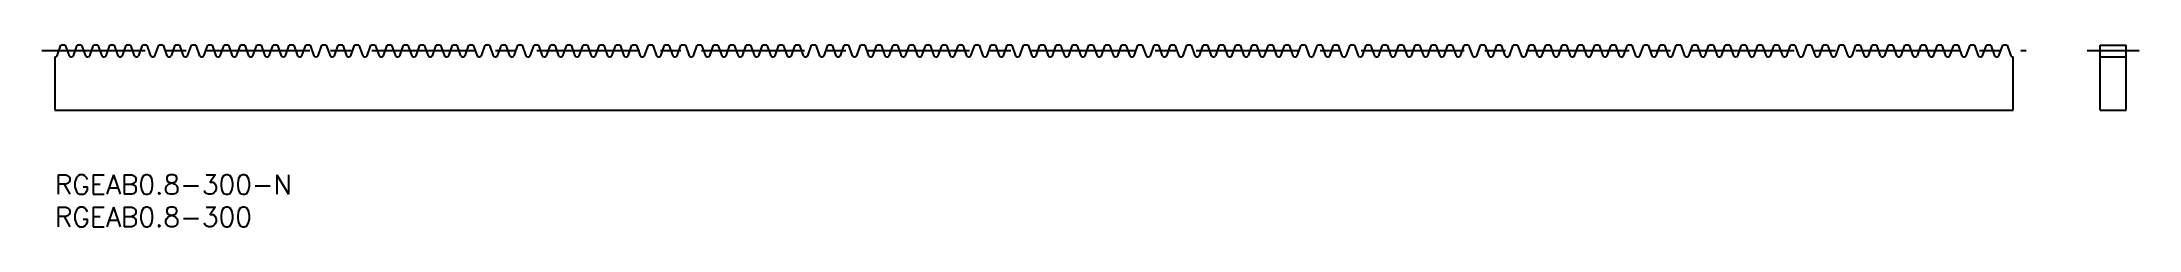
# Model space of a CAD drawing. Extents: x -2 to 321, y -8 to 20.
import ezdxf

# ---------------------------------------------------------------- set-up
doc = ezdxf.new("R2010")
doc.units = 0
doc.header["$LTSCALE"] = 0.5
doc.linetypes.add('CENTER', pattern=[50.8, 31.75, -6.35, 6.35, -6.35])
for name, color, linetype in [('MSM_CENTER', 1, 'CENTER'), ('MSM_CONTINUOUS', 7, 'CONTINUOUS'), ('MSM_PART_NUMBER', 7, 'CONTINUOUS')]:
    doc.layers.add(name, color=color, linetype=linetype)
doc.styles.get("Standard").update_dxf_attribs({"font": 'txt.shx', "height": 3, "bigfont": 'bigfont.shx'})

msp = doc.modelspace()

# ---------------------------------------------------------------- linework, layer by layer
at = {"layer": 'MSM_CENTER'}
for p, q in [((-2, 19.2), (303.59, 19.2)), ((313, 19.2), (321, 19.2))]:
    msp.add_line(p, q, dxfattribs=at)
at = {"layer": 'MSM_CONTINUOUS'}
for p, q in [((0.33, 18.4), (0.92, 20)), ((1.59, 20), (0.92, 20)), ((1.59, 20), (2.17, 18.4)), ((2.85, 18.4), (3.43, 20)), ((4.1, 20), (3.43, 20)), ((4.1, 20), (4.69, 18.4)), ((5.36, 18.4), (5.94, 20)), ((6.62, 20), (5.94, 20)), ((6.62, 20), (7.2, 18.4)), ((7.87, 18.4), (8.46, 20)), ((9.13, 20), (8.46, 20)), ((9.13, 20), (9.71, 18.4)), ((10.39, 18.4), (10.97, 20)), ((11.64, 20), (10.97, 20)), ((11.64, 20), (12.23, 18.4)), ((12.9, 18.4), (13.48, 20)), ((14.16, 20), (13.48, 20)), ((14.16, 20), (14.74, 18.4)), ((15.41, 18.4), (16, 20)), ((16.67, 20), (16, 20)), ((16.67, 20), (17.25, 18.4)), ((17.93, 18.4), (18.51, 20)), ((19.18, 20), (18.51, 20)), ((19.18, 20), (19.77, 18.4)), ((20.44, 18.4), (21.02, 20)), ((21.7, 20), (21.02, 20)), ((21.7, 20), (22.28, 18.4)), ((22.95, 18.4), (23.54, 20)), ((24.21, 20), (23.54, 20)), ((24.21, 20), (24.79, 18.4)), ((25.47, 18.4), (26.05, 20)), ((26.72, 20), (26.05, 20)), ((26.72, 20), (27.31, 18.4)), ((27.98, 18.4), (28.56, 20)), ((29.24, 20), (28.56, 20)), ((29.24, 20), (29.82, 18.4)), ((30.49, 18.4), (31.08, 20)), ((31.75, 20), (31.08, 20)), ((31.75, 20), (32.33, 18.4)), ((33.01, 18.4), (33.59, 20)), ((34.26, 20), (33.59, 20)), ((34.26, 20), (34.85, 18.4)), ((35.52, 18.4), (36.1, 20)), ((36.78, 20), (36.1, 20)), ((36.78, 20), (37.36, 18.4)), ((38.03, 18.4), (38.62, 20)), ((39.29, 20), (38.62, 20)), ((39.29, 20), (39.87, 18.4)), ((40.55, 18.4), (41.13, 20)), ((41.8, 20), (41.13, 20)), ((41.8, 20), (42.39, 18.4)), ((43.06, 18.4), (43.64, 20)), ((44.32, 20), (43.64, 20)), ((44.32, 20), (44.9, 18.4)), ((45.57, 18.4), (46.16, 20)), ((46.83, 20), (46.16, 20)), ((46.83, 20), (47.41, 18.4)), ((48.09, 18.4), (48.67, 20)), ((49.34, 20), (48.67, 20)), ((49.34, 20), (49.93, 18.4)), ((50.6, 18.4), (51.18, 20)), ((51.86, 20), (51.18, 20)), ((51.86, 20), (52.44, 18.4)), ((53.11, 18.4), (53.7, 20)), ((54.37, 20), (53.7, 20)), ((54.37, 20), (54.95, 18.4)), ((55.63, 18.4), (56.21, 20)), ((56.88, 20), (56.21, 20)), ((56.88, 20), (57.47, 18.4)), ((58.14, 18.4), (58.72, 20)), ((59.4, 20), (58.72, 20)), ((59.4, 20), (59.98, 18.4)), ((60.65, 18.4), (61.24, 20)), ((61.91, 20), (61.24, 20)), ((61.91, 20), (62.49, 18.4)), ((63.17, 18.4), (63.75, 20)), ((64.42, 20), (63.75, 20)), ((64.42, 20), (65.01, 18.4)), ((65.68, 18.4), (66.26, 20)), ((66.94, 20), (66.26, 20)), ((66.94, 20), (67.52, 18.4)), ((68.19, 18.4), (68.78, 20)), ((69.45, 20), (68.78, 20)), ((69.45, 20), (70.03, 18.4)), ((70.71, 18.4), (71.29, 20)), ((71.96, 20), (71.29, 20)), ((71.96, 20), (72.55, 18.4)), ((73.22, 18.4), (73.8, 20)), ((74.48, 20), (73.8, 20)), ((74.48, 20), (75.06, 18.4)), ((75.73, 18.4), (76.32, 20)), ((76.99, 20), (76.32, 20)), ((76.99, 20), (77.57, 18.4)), ((78.25, 18.4), (78.83, 20)), ((79.5, 20), (78.83, 20)), ((79.5, 20), (80.09, 18.4)), ((80.76, 18.4), (81.34, 20)), ((82.02, 20), (81.34, 20)), ((82.02, 20), (82.6, 18.4)), ((83.27, 18.4), (83.86, 20)), ((84.53, 20), (83.86, 20)), ((84.53, 20), (85.11, 18.4)), ((85.79, 18.4), (86.37, 20)), ((87.04, 20), (86.37, 20)), ((87.04, 20), (87.63, 18.4)), ((88.3, 18.4), (88.88, 20)), ((89.56, 20), (88.88, 20)), ((89.56, 20), (90.14, 18.4)), ((90.81, 18.4), (91.4, 20)), ((92.07, 20), (91.4, 20)), ((92.07, 20), (92.65, 18.4)), ((93.33, 18.4), (93.91, 20)), ((94.58, 20), (93.91, 20)), ((94.58, 20), (95.17, 18.4)), ((95.84, 18.4), (96.42, 20)), ((97.1, 20), (96.42, 20)), ((97.1, 20), (97.68, 18.4)), ((98.35, 18.4), (98.94, 20)), ((99.61, 20), (98.94, 20)), ((99.61, 20), (100.19, 18.4)), ((100.87, 18.4), (101.45, 20)), ((102.12, 20), (101.45, 20)), ((102.12, 20), (102.71, 18.4)), ((103.38, 18.4), (103.96, 20)), ((104.64, 20), (103.96, 20)), ((104.64, 20), (105.22, 18.4)), ((105.89, 18.4), (106.48, 20)), ((107.15, 20), (106.48, 20)), ((107.15, 20), (107.73, 18.4)), ((108.41, 18.4), (108.99, 20)), ((109.66, 20), (108.99, 20)), ((109.66, 20), (110.25, 18.4)), ((110.92, 18.4), (111.5, 20)), ((112.18, 20), (111.5, 20)), ((112.18, 20), (112.76, 18.4)), ((113.43, 18.4), (114.02, 20)), ((114.69, 20), (114.02, 20)), ((114.69, 20), (115.27, 18.4)), ((115.95, 18.4), (116.53, 20)), ((117.2, 20), (116.53, 20)), ((117.2, 20), (117.78, 18.4)), ((118.46, 18.4), (119.04, 20)), ((119.72, 20), (119.04, 20)), ((119.72, 20), (120.3, 18.4)), ((120.97, 18.4), (121.55, 20)), ((122.23, 20), (121.55, 20)), ((122.23, 20), (122.81, 18.4)), ((123.49, 18.4), (124.07, 20)), ((124.74, 20), (124.07, 20)), ((124.74, 20), (125.32, 18.4)), ((126, 18.4), (126.58, 20)), ((127.26, 20), (126.58, 20)), ((127.26, 20), (127.84, 18.4)), ((128.51, 18.4), (129.09, 20)), ((129.77, 20), (129.09, 20)), ((129.77, 20), (130.35, 18.4)), ((131.03, 18.4), (131.61, 20)), ((132.28, 20), (131.61, 20)), ((132.28, 20), (132.86, 18.4)), ((133.54, 18.4), (134.12, 20)), ((134.8, 20), (134.12, 20)), ((134.8, 20), (135.38, 18.4)), ((136.05, 18.4), (136.63, 20)), ((137.31, 20), (136.63, 20)), ((137.31, 20), (137.89, 18.4)), ((138.57, 18.4), (139.15, 20)), ((139.82, 20), (139.15, 20)), ((139.82, 20), (140.4, 18.4)), ((141.08, 18.4), (141.66, 20)), ((142.34, 20), (141.66, 20)), ((142.34, 20), (142.92, 18.4)), ((143.59, 18.4), (144.17, 20)), ((144.85, 20), (144.17, 20)), ((144.85, 20), (145.43, 18.4)), ((146.11, 18.4), (146.69, 20)), ((147.36, 20), (146.69, 20)), ((147.36, 20), (147.94, 18.4)), ((148.62, 18.4), (149.2, 20)), ((149.88, 20), (149.2, 20)), ((149.88, 20), (150.46, 18.4)), ((151.13, 18.4), (151.71, 20)), ((152.39, 20), (151.71, 20)), ((152.39, 20), (152.97, 18.4)), ((153.65, 18.4), (154.23, 20)), ((154.9, 20), (154.23, 20)), ((154.9, 20), (155.48, 18.4)), ((156.16, 18.4), (156.74, 20)), ((157.42, 20), (156.74, 20)), ((157.42, 20), (158, 18.4)), ((158.67, 18.4), (159.25, 20)), ((159.93, 20), (159.25, 20)), ((159.93, 20), (160.51, 18.4)), ((161.19, 18.4), (161.77, 20)), ((162.44, 20), (161.77, 20)), ((162.44, 20), (163.02, 18.4)), ((163.7, 18.4), (164.28, 20)), ((164.96, 20), (164.28, 20)), ((164.96, 20), (165.54, 18.4)), ((166.21, 18.4), (166.79, 20)), ((167.47, 20), (166.79, 20)), ((167.47, 20), (168.05, 18.4)), ((168.73, 18.4), (169.31, 20)), ((169.98, 20), (169.31, 20)), ((169.98, 20), (170.56, 18.4)), ((171.24, 18.4), (171.82, 20)), ((172.5, 20), (171.82, 20)), ((172.5, 20), (173.08, 18.4)), ((173.75, 18.4), (174.33, 20)), ((175.01, 20), (174.33, 20)), ((175.01, 20), (175.59, 18.4)), ((176.27, 18.4), (176.85, 20)), ((177.52, 20), (176.85, 20)), ((177.52, 20), (178.1, 18.4)), ((178.78, 18.4), (179.36, 20)), ((180.04, 20), (179.36, 20)), ((180.04, 20), (180.62, 18.4)), ((181.29, 18.4), (181.87, 20)), ((182.55, 20), (181.87, 20)), ((182.55, 20), (183.13, 18.4)), ((183.81, 18.4), (184.39, 20)), ((185.06, 20), (184.39, 20)), ((185.06, 20), (185.64, 18.4)), ((186.32, 18.4), (186.9, 20)), ((187.57, 20), (186.9, 20)), ((187.57, 20), (188.16, 18.4)), ((188.83, 18.4), (189.41, 20)), ((190.09, 20), (189.41, 20)), ((190.09, 20), (190.67, 18.4)), ((191.34, 18.4), (191.93, 20)), ((192.6, 20), (191.93, 20)), ((192.6, 20), (193.18, 18.4)), ((193.86, 18.4), (194.44, 20)), ((195.11, 20), (194.44, 20)), ((195.11, 20), (195.7, 18.4)), ((196.37, 18.4), (196.95, 20)), ((197.63, 20), (196.95, 20)), ((197.63, 20), (198.21, 18.4)), ((198.88, 18.4), (199.47, 20)), ((200.14, 20), (199.47, 20)), ((200.14, 20), (200.72, 18.4)), ((201.4, 18.4), (201.98, 20)), ((202.65, 20), (201.98, 20)), ((202.65, 20), (203.24, 18.4)), ((203.91, 18.4), (204.49, 20)), ((205.17, 20), (204.49, 20)), ((205.17, 20), (205.75, 18.4)), ((206.42, 18.4), (207.01, 20)), ((207.68, 20), (207.01, 20)), ((207.68, 20), (208.26, 18.4)), ((208.94, 18.4), (209.52, 20)), ((210.19, 20), (209.52, 20)), ((210.19, 20), (210.78, 18.4)), ((211.45, 18.4), (212.03, 20)), ((212.71, 20), (212.03, 20)), ((212.71, 20), (213.29, 18.4)), ((213.96, 18.4), (214.55, 20)), ((215.22, 20), (214.55, 20)), ((215.22, 20), (215.8, 18.4)), ((216.48, 18.4), (217.06, 20)), ((217.73, 20), (217.06, 20)), ((217.73, 20), (218.32, 18.4)), ((218.99, 18.4), (219.57, 20)), ((220.25, 20), (219.57, 20)), ((220.25, 20), (220.83, 18.4)), ((221.5, 18.4), (222.09, 20)), ((222.76, 20), (222.09, 20)), ((222.76, 20), (223.34, 18.4)), ((224.02, 18.4), (224.6, 20)), ((225.27, 20), (224.6, 20)), ((225.27, 20), (225.86, 18.4)), ((226.53, 18.4), (227.11, 20)), ((227.79, 20), (227.11, 20)), ((227.79, 20), (228.37, 18.4)), ((229.04, 18.4), (229.63, 20)), ((230.3, 20), (229.63, 20)), ((230.3, 20), (230.88, 18.4)), ((231.56, 18.4), (232.14, 20)), ((232.81, 20), (232.14, 20)), ((232.81, 20), (233.4, 18.4)), ((234.07, 18.4), (234.65, 20)), ((235.33, 20), (234.65, 20)), ((235.33, 20), (235.91, 18.4)), ((236.58, 18.4), (237.17, 20)), ((237.84, 20), (237.17, 20)), ((237.84, 20), (238.42, 18.4)), ((239.1, 18.4), (239.68, 20)), ((240.35, 20), (239.68, 20)), ((240.35, 20), (240.94, 18.4)), ((241.61, 18.4), (242.19, 20)), ((242.87, 20), (242.19, 20)), ((242.87, 20), (243.45, 18.4)), ((244.12, 18.4), (244.71, 20)), ((245.38, 20), (244.71, 20)), ((245.38, 20), (245.96, 18.4)), ((246.64, 18.4), (247.22, 20)), ((247.89, 20), (247.22, 20)), ((247.89, 20), (248.48, 18.4)), ((249.15, 18.4), (249.73, 20)), ((250.41, 20), (249.73, 20)), ((250.41, 20), (250.99, 18.4)), ((251.66, 18.4), (252.25, 20)), ((252.92, 20), (252.25, 20)), ((252.92, 20), (253.5, 18.4)), ((254.18, 18.4), (254.76, 20)), ((255.43, 20), (254.76, 20)), ((255.43, 20), (256.02, 18.4)), ((256.69, 18.4), (257.27, 20)), ((257.95, 20), (257.27, 20)), ((257.95, 20), (258.53, 18.4)), ((259.2, 18.4), (259.79, 20)), ((260.46, 20), (259.79, 20)), ((260.46, 20), (261.04, 18.4)), ((261.72, 18.4), (262.3, 20)), ((262.97, 20), (262.3, 20)), ((262.97, 20), (263.56, 18.4)), ((264.23, 18.4), (264.81, 20)), ((265.49, 20), (264.81, 20)), ((265.49, 20), (266.07, 18.4)), ((266.74, 18.4), (267.33, 20)), ((268, 20), (267.33, 20)), ((268, 20), (268.58, 18.4)), ((269.26, 18.4), (269.84, 20)), ((270.51, 20), (269.84, 20)), ((270.51, 20), (271.1, 18.4)), ((271.77, 18.4), (272.35, 20)), ((273.03, 20), (272.35, 20)), ((273.03, 20), (273.61, 18.4)), ((274.28, 18.4), (274.87, 20)), ((275.54, 20), (274.87, 20)), ((275.54, 20), (276.12, 18.4)), ((276.8, 18.4), (277.38, 20)), ((278.05, 20), (277.38, 20)), ((278.05, 20), (278.64, 18.4)), ((279.31, 18.4), (279.89, 20)), ((280.57, 20), (279.89, 20)), ((280.57, 20), (281.15, 18.4)), ((281.82, 18.4), (282.41, 20)), ((283.08, 20), (282.41, 20)), ((283.08, 20), (283.66, 18.4)), ((284.34, 18.4), (284.92, 20)), ((285.59, 20), (284.92, 20)), ((285.59, 20), (286.18, 18.4)), ((286.85, 18.4), (287.43, 20)), ((288.11, 20), (287.43, 20)), ((288.11, 20), (288.69, 18.4)), ((289.36, 18.4), (289.95, 20)), ((290.62, 20), (289.95, 20)), ((290.62, 20), (291.2, 18.4)), ((291.88, 18.4), (292.46, 20)), ((293.13, 20), (292.46, 20)), ((293.13, 20), (293.72, 18.4)), ((294.39, 18.4), (294.97, 20)), ((295.65, 20), (294.97, 20)), ((295.65, 20), (296.23, 18.4)), ((296.9, 18.4), (297.49, 20)), ((298.16, 20), (297.49, 20)), ((298.16, 20), (298.74, 18.4)), ((299.42, 18.4), (300, 20)), ((300.67, 20), (300, 20)), ((300.67, 20), (301.26, 18.4)), ((315, 20), (319, 20)), ((315, 10), (315, 20)), ((319, 10), (319, 20)), ((0, 18.2), (0.05, 18.2)), ((0, 18.2), (0, 10)), ((2.46, 18.2), (2.56, 18.2)), ((4.97, 18.2), (5.08, 18.2)), ((7.49, 18.2), (7.59, 18.2)), ((10, 18.2), (10.1, 18.2)), ((12.51, 18.2), (12.61, 18.2)), ((15.03, 18.2), (15.13, 18.2)), ((17.54, 18.2), (17.64, 18.2)), ((20.05, 18.2), (20.15, 18.2)), ((22.57, 18.2), (22.67, 18.2)), ((25.08, 18.2), (25.18, 18.2)), ((27.59, 18.2), (27.69, 18.2)), ((30.11, 18.2), (30.21, 18.2)), ((32.62, 18.2), (32.72, 18.2)), ((35.13, 18.2), (35.23, 18.2)), ((37.65, 18.2), (37.75, 18.2)), ((40.16, 18.2), (40.26, 18.2)), ((42.67, 18.2), (42.77, 18.2)), ((45.18, 18.2), (45.29, 18.2)), ((47.7, 18.2), (47.8, 18.2)), ((50.21, 18.2), (50.31, 18.2)), ((52.72, 18.2), (52.83, 18.2)), ((55.24, 18.2), (55.34, 18.2)), ((57.75, 18.2), (57.85, 18.2)), ((60.26, 18.2), (60.37, 18.2)), ((62.78, 18.2), (62.88, 18.2)), ((65.29, 18.2), (65.39, 18.2)), ((67.8, 18.2), (67.91, 18.2)), ((70.32, 18.2), (70.42, 18.2)), ((72.83, 18.2), (72.93, 18.2)), ((75.34, 18.2), (75.45, 18.2)), ((77.86, 18.2), (77.96, 18.2)), ((80.37, 18.2), (80.47, 18.2)), ((82.88, 18.2), (82.99, 18.2)), ((85.4, 18.2), (85.5, 18.2)), ((87.91, 18.2), (88.01, 18.2)), ((90.42, 18.2), (90.53, 18.2)), ((92.94, 18.2), (93.04, 18.2)), ((95.45, 18.2), (95.55, 18.2)), ((97.96, 18.2), (98.07, 18.2)), ((100.48, 18.2), (100.58, 18.2)), ((102.99, 18.2), (103.09, 18.2)), ((105.5, 18.2), (105.61, 18.2)), ((108.02, 18.2), (108.12, 18.2)), ((110.53, 18.2), (110.63, 18.2)), ((113.04, 18.2), (113.15, 18.2)), ((115.56, 18.2), (115.66, 18.2)), ((118.07, 18.2), (118.17, 18.2)), ((120.58, 18.2), (120.69, 18.2)), ((123.1, 18.2), (123.2, 18.2)), ((125.61, 18.2), (125.71, 18.2)), ((128.12, 18.2), (128.23, 18.2)), ((130.64, 18.2), (130.74, 18.2)), ((133.15, 18.2), (133.25, 18.2)), ((135.66, 18.2), (135.77, 18.2)), ((138.18, 18.2), (138.28, 18.2)), ((140.69, 18.2), (140.79, 18.2)), ((143.2, 18.2), (143.31, 18.2)), ((145.72, 18.2), (145.82, 18.2)), ((148.23, 18.2), (148.33, 18.2)), ((150.74, 18.2), (150.85, 18.2)), ((153.26, 18.2), (153.36, 18.2)), ((155.77, 18.2), (155.87, 18.2)), ((158.28, 18.2), (158.39, 18.2)), ((160.8, 18.2), (160.9, 18.2)), ((163.31, 18.2), (163.41, 18.2)), ((165.82, 18.2), (165.93, 18.2)), ((168.34, 18.2), (168.44, 18.2)), ((170.85, 18.2), (170.95, 18.2)), ((173.36, 18.2), (173.47, 18.2)), ((175.88, 18.2), (175.98, 18.2)), ((178.39, 18.2), (178.49, 18.2)), ((180.9, 18.2), (181.01, 18.2)), ((183.42, 18.2), (183.52, 18.2)), ((185.93, 18.2), (186.03, 18.2)), ((188.44, 18.2), (188.55, 18.2)), ((190.96, 18.2), (191.06, 18.2)), ((193.47, 18.2), (193.57, 18.2)), ((195.98, 18.2), (196.09, 18.2)), ((198.5, 18.2), (198.6, 18.2)), ((201.01, 18.2), (201.11, 18.2)), ((203.52, 18.2), (203.63, 18.2)), ((206.04, 18.2), (206.14, 18.2)), ((208.55, 18.2), (208.65, 18.2)), ((211.06, 18.2), (211.17, 18.2)), ((213.58, 18.2), (213.68, 18.2)), ((216.09, 18.2), (216.19, 18.2)), ((218.6, 18.2), (218.71, 18.2)), ((221.12, 18.2), (221.22, 18.2)), ((223.63, 18.2), (223.73, 18.2)), ((226.14, 18.2), (226.25, 18.2)), ((228.66, 18.2), (228.76, 18.2)), ((231.17, 18.2), (231.27, 18.2)), ((233.68, 18.2), (233.79, 18.2)), ((236.2, 18.2), (236.3, 18.2)), ((238.71, 18.2), (238.81, 18.2)), ((241.22, 18.2), (241.33, 18.2)), ((243.74, 18.2), (243.84, 18.2)), ((246.25, 18.2), (246.35, 18.2)), ((248.76, 18.2), (248.87, 18.2)), ((251.28, 18.2), (251.38, 18.2)), ((253.79, 18.2), (253.89, 18.2)), ((256.3, 18.2), (256.41, 18.2)), ((258.82, 18.2), (258.92, 18.2)), ((261.33, 18.2), (261.43, 18.2)), ((263.84, 18.2), (263.94, 18.2)), ((266.36, 18.2), (266.46, 18.2)), ((268.87, 18.2), (268.97, 18.2)), ((271.38, 18.2), (271.48, 18.2)), ((273.9, 18.2), (274, 18.2)), ((276.41, 18.2), (276.51, 18.2)), ((278.92, 18.2), (279.02, 18.2)), ((281.44, 18.2), (281.54, 18.2)), ((283.95, 18.2), (284.05, 18.2)), ((286.46, 18.2), (286.56, 18.2)), ((288.98, 18.2), (289.08, 18.2)), ((291.49, 18.2), (291.59, 18.2)), ((294, 18.2), (294.1, 18.2)), ((296.51, 18.2), (296.62, 18.2)), ((299.03, 18.2), (299.13, 18.2)), ((301.54, 18.2), (301.59, 18.2)), ((301.59, 10), (301.59, 18.2)), ((315, 18.2), (319, 18.2)), ((0, 10), (301.59, 10)), ((315, 10), (319, 10))]:
    msp.add_line(p, q, dxfattribs=at)
for centre, start, end in [((0.05, 18.5), 270, 340), ((2.46, 18.5), 200, 270), ((2.56, 18.5), 270, 340), ((4.97, 18.5), 200, 270), ((5.08, 18.5), 270, 340), ((7.49, 18.5), 200, 270), ((7.59, 18.5), 270, 340), ((10, 18.5), 200, 270), ((10.1, 18.5), 270, 340), ((12.51, 18.5), 200, 270), ((12.61, 18.5), 270, 340), ((15.03, 18.5), 200, 270), ((15.13, 18.5), 270, 340), ((17.54, 18.5), 200, 270), ((17.64, 18.5), 270, 340), ((20.05, 18.5), 200, 270), ((20.15, 18.5), 270, 340), ((22.57, 18.5), 200, 270), ((22.67, 18.5), 270, 340), ((25.08, 18.5), 200, 270), ((25.18, 18.5), 270, 340), ((27.59, 18.5), 200, 270), ((27.69, 18.5), 270, 340), ((30.11, 18.5), 200, 270), ((30.21, 18.5), 270, 340), ((32.62, 18.5), 200, 270), ((32.72, 18.5), 270, 340), ((35.13, 18.5), 200, 270), ((35.23, 18.5), 270, 340), ((37.65, 18.5), 200, 270), ((37.75, 18.5), 270, 340), ((40.16, 18.5), 200, 270), ((40.26, 18.5), 270, 340), ((42.67, 18.5), 200, 270), ((42.77, 18.5), 270, 340), ((45.18, 18.5), 200, 270), ((45.29, 18.5), 270, 340), ((47.7, 18.5), 200, 270), ((47.8, 18.5), 270, 340), ((50.21, 18.5), 200, 270), ((50.31, 18.5), 270, 340), ((52.72, 18.5), 200, 270), ((52.83, 18.5), 270, 340), ((55.24, 18.5), 200, 270), ((55.34, 18.5), 270, 340), ((57.75, 18.5), 200, 270), ((57.85, 18.5), 270, 340), ((60.26, 18.5), 200, 270), ((60.37, 18.5), 270, 340), ((62.78, 18.5), 200, 270), ((62.88, 18.5), 270, 340), ((65.29, 18.5), 200, 270), ((65.39, 18.5), 270, 340), ((67.8, 18.5), 200, 270), ((67.91, 18.5), 270, 340), ((70.32, 18.5), 200, 270), ((70.42, 18.5), 270, 340), ((72.83, 18.5), 200, 270), ((72.93, 18.5), 270, 340), ((75.34, 18.5), 200, 270), ((75.45, 18.5), 270, 340), ((77.86, 18.5), 200, 270), ((77.96, 18.5), 270, 340), ((80.37, 18.5), 200, 270), ((80.47, 18.5), 270, 340), ((82.88, 18.5), 200, 270), ((82.99, 18.5), 270, 340), ((85.4, 18.5), 200, 270), ((85.5, 18.5), 270, 340), ((87.91, 18.5), 200, 270), ((88.01, 18.5), 270, 340), ((90.42, 18.5), 200, 270), ((90.53, 18.5), 270, 340), ((92.94, 18.5), 200, 270), ((93.04, 18.5), 270, 340), ((95.45, 18.5), 200, 270), ((95.55, 18.5), 270, 340), ((97.96, 18.5), 200, 270), ((98.07, 18.5), 270, 340), ((100.48, 18.5), 200, 270), ((100.58, 18.5), 270, 340), ((102.99, 18.5), 200, 270), ((103.09, 18.5), 270, 340), ((105.5, 18.5), 200, 270), ((105.61, 18.5), 270, 340), ((108.02, 18.5), 200, 270), ((108.12, 18.5), 270, 340), ((110.53, 18.5), 200, 270), ((110.63, 18.5), 270, 340), ((113.04, 18.5), 200, 270), ((113.15, 18.5), 270, 340), ((115.56, 18.5), 200, 270), ((115.66, 18.5), 270, 340), ((118.07, 18.5), 200, 270), ((118.17, 18.5), 270, 340), ((120.58, 18.5), 200, 270), ((120.69, 18.5), 270, 340), ((123.1, 18.5), 200, 270), ((123.2, 18.5), 270, 340), ((125.61, 18.5), 200, 270), ((125.71, 18.5), 270, 340), ((128.12, 18.5), 200, 270), ((128.23, 18.5), 270, 340), ((130.64, 18.5), 200, 270), ((130.74, 18.5), 270, 340), ((133.15, 18.5), 200, 270), ((133.25, 18.5), 270, 340), ((135.66, 18.5), 200, 270), ((135.77, 18.5), 270, 340), ((138.18, 18.5), 200, 270), ((138.28, 18.5), 270, 340), ((140.69, 18.5), 200, 270), ((140.79, 18.5), 270, 340), ((143.2, 18.5), 200, 270), ((143.31, 18.5), 270, 340), ((145.72, 18.5), 200, 270), ((145.82, 18.5), 270, 340), ((148.23, 18.5), 200, 270), ((148.33, 18.5), 270, 340), ((150.74, 18.5), 200, 270), ((150.85, 18.5), 270, 340), ((153.26, 18.5), 200, 270), ((153.36, 18.5), 270, 340), ((155.77, 18.5), 200, 270), ((155.87, 18.5), 270, 340), ((158.28, 18.5), 200, 270), ((158.39, 18.5), 270, 340), ((160.8, 18.5), 200, 270), ((160.9, 18.5), 270, 340), ((163.31, 18.5), 200, 270), ((163.41, 18.5), 270, 340), ((165.82, 18.5), 200, 270), ((165.93, 18.5), 270, 340), ((168.34, 18.5), 200, 270), ((168.44, 18.5), 270, 340), ((170.85, 18.5), 200, 270), ((170.95, 18.5), 270, 340), ((173.36, 18.5), 200, 270), ((173.47, 18.5), 270, 340), ((175.88, 18.5), 200, 270), ((175.98, 18.5), 270, 340), ((178.39, 18.5), 200, 270), ((178.49, 18.5), 270, 340), ((180.9, 18.5), 200, 270), ((181.01, 18.5), 270, 340), ((183.42, 18.5), 200, 270), ((183.52, 18.5), 270, 340), ((185.93, 18.5), 200, 270), ((186.03, 18.5), 270, 340), ((188.44, 18.5), 200, 270), ((188.55, 18.5), 270, 340), ((190.96, 18.5), 200, 270), ((191.06, 18.5), 270, 340), ((193.47, 18.5), 200, 270), ((193.57, 18.5), 270, 340), ((195.98, 18.5), 200, 270), ((196.09, 18.5), 270, 340), ((198.5, 18.5), 200, 270), ((198.6, 18.5), 270, 340), ((201.01, 18.5), 200, 270), ((201.11, 18.5), 270, 340), ((203.52, 18.5), 200, 270), ((203.63, 18.5), 270, 340), ((206.04, 18.5), 200, 270), ((206.14, 18.5), 270, 340), ((208.55, 18.5), 200, 270), ((208.65, 18.5), 270, 340), ((211.06, 18.5), 200, 270), ((211.17, 18.5), 270, 340), ((213.58, 18.5), 200, 270), ((213.68, 18.5), 270, 340), ((216.09, 18.5), 200, 270), ((216.19, 18.5), 270, 340), ((218.6, 18.5), 200, 270), ((218.71, 18.5), 270, 340), ((221.12, 18.5), 200, 270), ((221.22, 18.5), 270, 340), ((223.63, 18.5), 200, 270), ((223.73, 18.5), 270, 340), ((226.14, 18.5), 200, 270), ((226.25, 18.5), 270, 340), ((228.66, 18.5), 200, 270), ((228.76, 18.5), 270, 340), ((231.17, 18.5), 200, 270), ((231.27, 18.5), 270, 340), ((233.68, 18.5), 200, 270), ((233.79, 18.5), 270, 340), ((236.2, 18.5), 200, 270), ((236.3, 18.5), 270, 340), ((238.71, 18.5), 200, 270), ((238.81, 18.5), 270, 340), ((241.22, 18.5), 200, 270), ((241.33, 18.5), 270, 340), ((243.74, 18.5), 200, 270), ((243.84, 18.5), 270, 340), ((246.25, 18.5), 200, 270), ((246.35, 18.5), 270, 340), ((248.76, 18.5), 200, 270), ((248.87, 18.5), 270, 340), ((251.28, 18.5), 200, 270), ((251.38, 18.5), 270, 340), ((253.79, 18.5), 200, 270), ((253.89, 18.5), 270, 340), ((256.3, 18.5), 200, 270), ((256.41, 18.5), 270, 340), ((258.82, 18.5), 200, 270), ((258.92, 18.5), 270, 340), ((261.33, 18.5), 200, 270), ((261.43, 18.5), 270, 340), ((263.84, 18.5), 200, 270), ((263.94, 18.5), 270, 340), ((266.36, 18.5), 200, 270), ((266.46, 18.5), 270, 340), ((268.87, 18.5), 200, 270), ((268.97, 18.5), 270, 340), ((271.38, 18.5), 200, 270), ((271.48, 18.5), 270, 340), ((273.9, 18.5), 200, 270), ((274, 18.5), 270, 340), ((276.41, 18.5), 200, 270), ((276.51, 18.5), 270, 340), ((278.92, 18.5), 200, 270), ((279.02, 18.5), 270, 340), ((281.44, 18.5), 200, 270), ((281.54, 18.5), 270, 340), ((283.95, 18.5), 200, 270), ((284.05, 18.5), 270, 340), ((286.46, 18.5), 200, 270), ((286.56, 18.5), 270, 340), ((288.98, 18.5), 200, 270), ((289.08, 18.5), 270, 340), ((291.49, 18.5), 200, 270), ((291.59, 18.5), 270, 340), ((294, 18.5), 200, 270), ((294.1, 18.5), 270, 340), ((296.51, 18.5), 200, 270), ((296.62, 18.5), 270, 340), ((299.03, 18.5), 200, 270), ((299.13, 18.5), 270, 340), ((301.54, 18.5), 200, 270)]:
    msp.add_arc(centre, 0.304, start, end, dxfattribs=at)

# ---------------------------------------------------------------- texts
at = {"layer": 'MSM_PART_NUMBER', "linetype": 'CONTINUOUS'}
for s, p in [('RGEAB0.8-300-N', (0, -3)), ('RGEAB0.8-300', (0, -8))]:
    msp.add_text(s, height=3, dxfattribs=at).set_placement(p)

doc.saveas('drawing.dxf')
